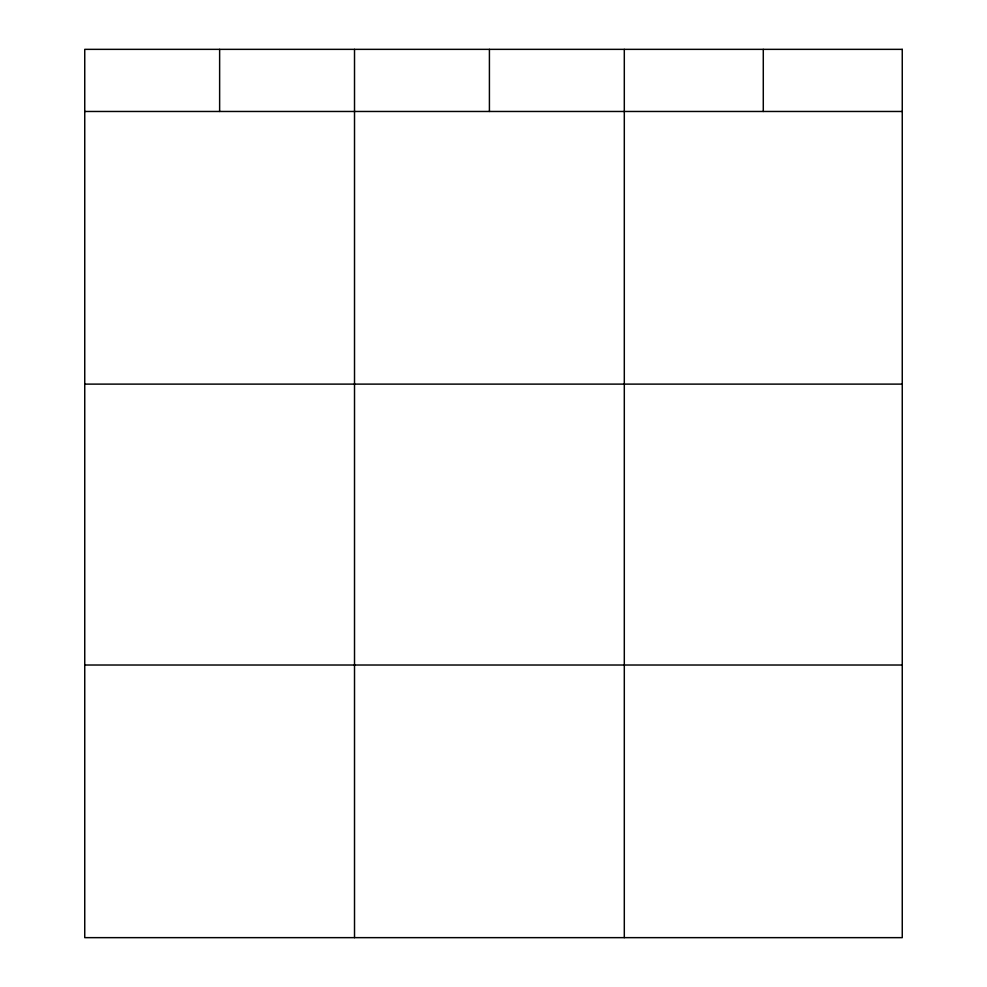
<?xml version="1.0" encoding="UTF-8"?>
<svg xmlns="http://www.w3.org/2000/svg" width="987" height="987" viewBox="0 0 987 987"><rect width="100%" height="100%" fill="white"/><g stroke="black" fill="none" stroke-linecap="round" stroke-linejoin="round"><path stroke-width="1.48" d="M84.746 111.469L902.254 111.469M84.746 384.116L902.254 384.116M84.746 665.016L902.254 665.016M763.284 49.35L763.284 111.469M624.302 49.35L624.302 937.65M489.416 49.35L489.416 111.469M354.518 49.35L354.518 937.65M219.632 49.35L219.632 111.469M902.254 49.35L84.746 49.35L84.746 937.65L902.254 937.65L902.254 49.35"/></g></svg>
